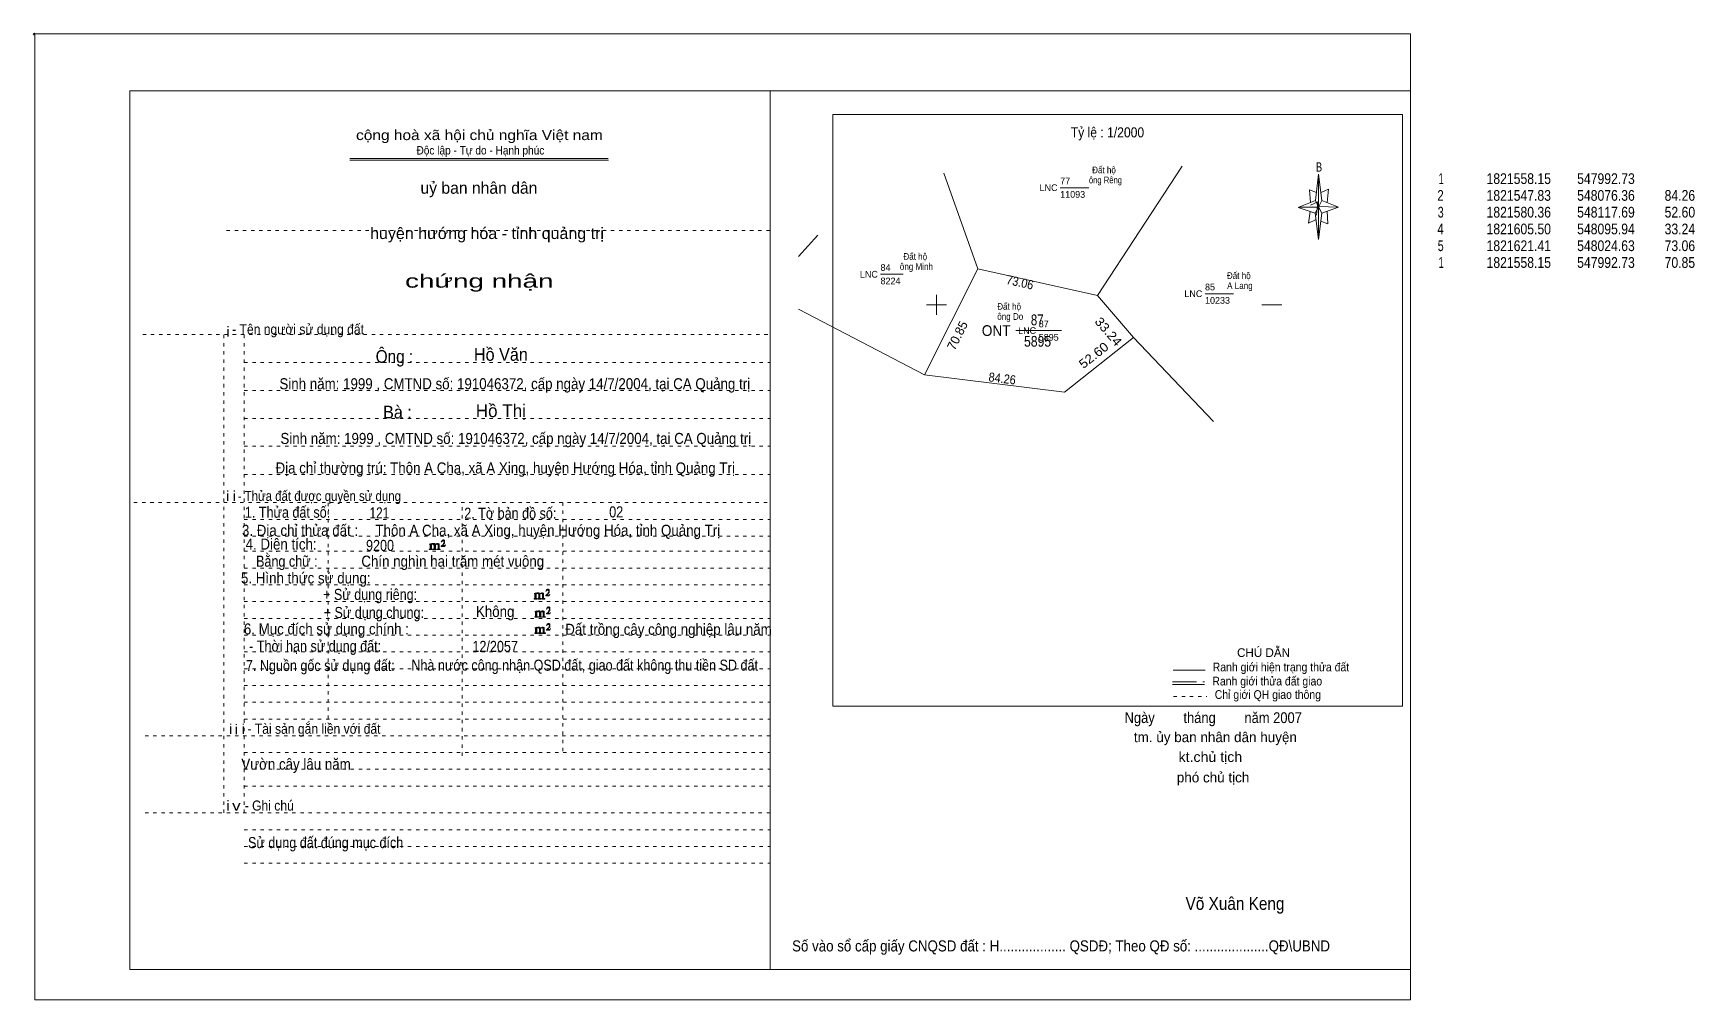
# Model space of a CAD drawing. Header units: centimetres. Extents: x -1.6 to 48, y -3.3 to 25.5.
import ezdxf
from ezdxf.enums import TextEntityAlignment as Align

# ---------------------------------------------------------------- set-up
doc = ezdxf.new("R2010")
doc.units = ezdxf.units.CM
doc.header["$LTSCALE"] = 0.12
doc.linetypes.add('DOTTED', pattern=[1.5, 0.3, -1.2])
doc.linetypes.add('LONG_DASHED', pattern=[7.5, 6, -1.5])
for name, color, linetype, lineweight in [('1', 7, 'DOTTED', 13), ('22', 7, 'Continuous', 13), ('33', 7, 'LONG_DASHED', 13), ('4', 7, 'Continuous', 13), ('5', 7, 'Continuous', 13), ('50', 7, 'Continuous', 13), ('52', 7, 'Continuous', 13), ('53', 7, 'Continuous', 13)]:
    doc.layers.add(name, color=color, linetype=linetype, lineweight=lineweight)
for name, color, linetype in [('10', 7, 'Continuous'), ('23', 7, 'Continuous'), ('30', 7, 'Continuous')]:
    doc.layers.add(name, color=color, linetype=linetype)

msp = doc.modelspace()

# ---------------------------------------------------------------- hatches: boundary and pattern name
at = {"layer": '50'}
for points in [[(10.27, 10.13), (10.27, 10.12), (10.27, 10.11), (10.25, 10.11), (10.24, 10.11), (10.24, 10.1), (10.33, 10.1), (10.33, 10.11), (10.32, 10.11), (10.31, 10.11), (10.31, 10.12), (10.31, 10.13), (10.31, 10.24), (10.31, 10.25), (10.32, 10.26), (10.34, 10.26), (10.35, 10.26), (10.36, 10.26), (10.37, 10.25), (10.39, 10.22), (10.39, 10.13), (10.37, 10.12), (10.37, 10.11), (10.36, 10.11), (10.35, 10.11), (10.35, 10.1), (10.44, 10.1), (10.44, 10.11), (10.43, 10.11), (10.42, 10.11), (10.42, 10.12), (10.42, 10.13), (10.42, 10.24), (10.44, 10.26), (10.45, 10.26), (10.46, 10.26), (10.49, 10.26), (10.49, 10.25), (10.5, 10.24), (10.5, 10.22), (10.5, 10.13), (10.5, 10.12), (10.49, 10.11), (10.49, 10.11), (10.47, 10.11), (10.47, 10.1), (10.56, 10.1), (10.56, 10.11), (10.55, 10.11), (10.54, 10.11), (10.53, 10.12), (10.53, 10.13), (10.53, 10.2), (10.53, 10.25), (10.53, 10.26), (10.52, 10.27), (10.5, 10.28), (10.47, 10.28), (10.46, 10.28), (10.44, 10.27), (10.41, 10.25), (10.41, 10.26), (10.4, 10.28), (10.39, 10.28), (10.37, 10.28), (10.35, 10.28), (10.34, 10.28), (10.32, 10.26), (10.31, 10.26), (10.31, 10.25), (10.31, 10.25), (10.31, 10.26), (10.31, 10.28), (10.24, 10.26), (10.24, 10.26), (10.25, 10.26), (10.27, 10.25), (10.27, 10.24), (10.27, 10.23)], [(10.69, 10.19), (10.72, 10.24), (10.72, 10.24), (10.71, 10.22), (10.69, 10.22), (10.68, 10.22), (10.63, 10.22), (10.66, 10.26), (10.67, 10.27), (10.69, 10.28), (10.69, 10.3), (10.69, 10.32), (10.69, 10.34), (10.69, 10.35), (10.69, 10.37), (10.68, 10.38), (10.67, 10.38), (10.66, 10.39), (10.65, 10.39), (10.63, 10.38), (10.63, 10.38), (10.62, 10.37), (10.61, 10.35), (10.59, 10.33), (10.61, 10.33), (10.61, 10.35), (10.62, 10.35), (10.63, 10.36), (10.65, 10.36), (10.66, 10.36), (10.67, 10.35), (10.68, 10.35), (10.68, 10.32), (10.68, 10.3), (10.66, 10.28), (10.66, 10.26), (10.65, 10.25), (10.59, 10.2), (10.59, 10.19)], [(13.39, 8.66), (13.39, 8.65), (13.39, 8.64), (13.38, 8.64), (13.37, 8.64), (13.37, 8.62), (13.45, 8.62), (13.45, 8.64), (13.44, 8.64), (13.43, 8.64), (13.43, 8.65), (13.43, 8.66), (13.43, 8.77), (13.43, 8.78), (13.44, 8.79), (13.47, 8.79), (13.48, 8.79), (13.49, 8.79), (13.5, 8.78), (13.51, 8.74), (13.51, 8.66), (13.5, 8.65), (13.5, 8.64), (13.49, 8.64), (13.48, 8.64), (13.48, 8.62), (13.57, 8.62), (13.57, 8.64), (13.55, 8.64), (13.54, 8.64), (13.54, 8.65), (13.54, 8.66), (13.54, 8.77), (13.57, 8.79), (13.58, 8.79), (13.59, 8.79), (13.61, 8.79), (13.61, 8.78), (13.62, 8.77), (13.62, 8.74), (13.62, 8.66), (13.62, 8.65), (13.61, 8.64), (13.61, 8.64), (13.6, 8.64), (13.6, 8.62), (13.69, 8.62), (13.69, 8.64), (13.67, 8.64), (13.66, 8.64), (13.65, 8.65), (13.65, 8.66), (13.65, 8.73), (13.65, 8.78), (13.65, 8.79), (13.64, 8.8), (13.62, 8.81), (13.6, 8.81), (13.59, 8.81), (13.57, 8.8), (13.53, 8.78), (13.53, 8.79), (13.52, 8.81), (13.51, 8.81), (13.5, 8.81), (13.48, 8.81), (13.47, 8.81), (13.44, 8.79), (13.43, 8.79), (13.43, 8.78), (13.43, 8.78), (13.43, 8.79), (13.43, 8.81), (13.37, 8.79), (13.37, 8.79), (13.38, 8.79), (13.39, 8.78), (13.39, 8.77), (13.39, 8.76)], [(13.82, 8.72), (13.84, 8.77), (13.84, 8.77), (13.83, 8.74), (13.82, 8.74), (13.81, 8.74), (13.75, 8.74), (13.79, 8.79), (13.8, 8.8), (13.82, 8.81), (13.82, 8.83), (13.82, 8.84), (13.82, 8.87), (13.82, 8.88), (13.82, 8.9), (13.81, 8.91), (13.8, 8.91), (13.79, 8.92), (13.77, 8.92), (13.75, 8.91), (13.75, 8.91), (13.74, 8.9), (13.73, 8.88), (13.72, 8.86), (13.73, 8.86), (13.73, 8.88), (13.74, 8.88), (13.75, 8.89), (13.77, 8.89), (13.79, 8.89), (13.8, 8.88), (13.81, 8.88), (13.81, 8.84), (13.81, 8.83), (13.79, 8.81), (13.79, 8.79), (13.77, 8.78), (13.72, 8.73), (13.72, 8.72)], [(13.41, 8.12), (13.41, 8.11), (13.41, 8.1), (13.4, 8.1), (13.39, 8.1), (13.39, 8.09), (13.48, 8.09), (13.48, 8.1), (13.47, 8.1), (13.45, 8.1), (13.45, 8.11), (13.45, 8.12), (13.45, 8.23), (13.45, 8.24), (13.47, 8.26), (13.49, 8.26), (13.5, 8.26), (13.51, 8.26), (13.52, 8.24), (13.53, 8.21), (13.53, 8.12), (13.52, 8.11), (13.52, 8.1), (13.51, 8.1), (13.5, 8.1), (13.5, 8.09), (13.59, 8.09), (13.59, 8.1), (13.58, 8.1), (13.57, 8.1), (13.57, 8.11), (13.57, 8.12), (13.57, 8.23), (13.59, 8.26), (13.6, 8.26), (13.61, 8.26), (13.63, 8.26), (13.63, 8.24), (13.64, 8.23), (13.64, 8.21), (13.64, 8.12), (13.64, 8.11), (13.63, 8.1), (13.63, 8.1), (13.62, 8.1), (13.62, 8.09), (13.71, 8.09), (13.71, 8.1), (13.7, 8.1), (13.69, 8.1), (13.67, 8.11), (13.67, 8.12), (13.67, 8.2), (13.67, 8.24), (13.67, 8.26), (13.66, 8.27), (13.64, 8.28), (13.62, 8.28), (13.61, 8.28), (13.59, 8.27), (13.55, 8.24), (13.55, 8.26), (13.54, 8.28), (13.53, 8.28), (13.52, 8.28), (13.5, 8.28), (13.49, 8.28), (13.47, 8.26), (13.45, 8.26), (13.45, 8.24), (13.45, 8.24), (13.45, 8.26), (13.45, 8.28), (13.39, 8.26), (13.39, 8.26), (13.4, 8.26), (13.41, 8.24), (13.41, 8.23), (13.41, 8.22)], [(13.84, 8.19), (13.86, 8.23), (13.86, 8.23), (13.85, 8.21), (13.84, 8.21), (13.83, 8.21), (13.77, 8.21), (13.81, 8.26), (13.82, 8.27), (13.84, 8.28), (13.84, 8.3), (13.84, 8.31), (13.84, 8.33), (13.84, 8.34), (13.84, 8.37), (13.83, 8.38), (13.82, 8.38), (13.81, 8.39), (13.8, 8.39), (13.77, 8.38), (13.77, 8.38), (13.76, 8.37), (13.75, 8.34), (13.74, 8.32), (13.75, 8.32), (13.75, 8.34), (13.76, 8.34), (13.77, 8.36), (13.8, 8.36), (13.81, 8.36), (13.82, 8.34), (13.83, 8.34), (13.83, 8.31), (13.83, 8.3), (13.81, 8.28), (13.81, 8.26), (13.8, 8.24), (13.74, 8.2), (13.74, 8.19)], [(13.41, 7.64), (13.41, 7.63), (13.41, 7.62), (13.4, 7.62), (13.39, 7.62), (13.39, 7.6), (13.47, 7.6), (13.47, 7.62), (13.46, 7.62), (13.45, 7.62), (13.45, 7.63), (13.45, 7.64), (13.45, 7.75), (13.45, 7.76), (13.46, 7.77), (13.49, 7.77), (13.5, 7.77), (13.51, 7.77), (13.52, 7.76), (13.53, 7.72), (13.53, 7.64), (13.52, 7.63), (13.52, 7.62), (13.51, 7.62), (13.5, 7.62), (13.5, 7.6), (13.59, 7.6), (13.59, 7.62), (13.57, 7.62), (13.56, 7.62), (13.56, 7.63), (13.56, 7.64), (13.56, 7.75), (13.59, 7.77), (13.6, 7.77), (13.61, 7.77), (13.63, 7.77), (13.63, 7.76), (13.64, 7.75), (13.64, 7.72), (13.64, 7.64), (13.64, 7.63), (13.63, 7.62), (13.63, 7.62), (13.62, 7.62), (13.62, 7.6), (13.71, 7.6), (13.71, 7.62), (13.69, 7.62), (13.68, 7.62), (13.67, 7.63), (13.67, 7.64), (13.67, 7.71), (13.67, 7.76), (13.67, 7.77), (13.66, 7.78), (13.64, 7.79), (13.62, 7.79), (13.61, 7.79), (13.59, 7.78), (13.55, 7.76), (13.55, 7.77), (13.54, 7.79), (13.53, 7.79), (13.52, 7.79), (13.5, 7.79), (13.49, 7.79), (13.46, 7.77), (13.45, 7.77), (13.45, 7.76), (13.45, 7.76), (13.45, 7.77), (13.45, 7.79), (13.39, 7.77), (13.39, 7.77), (13.4, 7.77), (13.41, 7.76), (13.41, 7.75), (13.41, 7.74)], [(13.84, 7.7), (13.86, 7.75), (13.86, 7.75), (13.85, 7.72), (13.84, 7.72), (13.83, 7.72), (13.77, 7.72), (13.81, 7.77), (13.82, 7.78), (13.84, 7.79), (13.84, 7.81), (13.84, 7.82), (13.84, 7.85), (13.84, 7.86), (13.84, 7.88), (13.83, 7.89), (13.82, 7.89), (13.81, 7.9), (13.79, 7.9), (13.77, 7.89), (13.77, 7.89), (13.76, 7.88), (13.75, 7.86), (13.74, 7.84), (13.75, 7.84), (13.75, 7.86), (13.76, 7.86), (13.77, 7.87), (13.79, 7.87), (13.81, 7.87), (13.82, 7.86), (13.83, 7.86), (13.83, 7.82), (13.83, 7.81), (13.81, 7.79), (13.81, 7.77), (13.79, 7.76), (13.74, 7.71), (13.74, 7.7)]]:
    msp.add_hatch(color=256, dxfattribs=at).paths.add_polyline_path(points)

# ---------------------------------------------------------------- linework, layer by layer
at = {"layer": '1', "linetype": 'Continuous'}
for p, q in [((1.31, -2.42), (1.31, 23.78)), ((1.31, 23.78), (39.51, 23.78)), ((20.41, -2.42), (20.41, 23.78)), ((39.51, -2.42), (39.51, 23.78)), ((7.87, 21.76), (15.58, 21.76)), ((7.87, 21.71), (15.59, 21.71)), ((36.67, 20.13), (36.16, 20.3)), ((1.31, -2.42), (39.51, -2.42))]:
    msp.add_line(p, q, dxfattribs=at)
at = {"layer": '1'}
for p, q in [((4.19, 19.61), (20.41, 19.61)), ((1.69, 16.51), (20.41, 16.51)), ((4.11, 2.25), (4.11, 16.51)), ((4.72, 2.25), (4.72, 16.51)), ((4.72, 15.68), (20.41, 15.68)), ((4.72, 14.84), (20.41, 14.84)), ((4.72, 14.01), (20.41, 14.01)), ((4.72, 13.18), (20.41, 13.18)), ((4.72, 12.34), (20.41, 12.34)), ((1.43, 11.5), (20.41, 11.5)), ((7.22, 5.05), (7.22, 11.5)), ((11.22, 3.95), (11.22, 11.5)), ((14.22, 4.09), (14.22, 11.5)), ((4.72, 11), (20.41, 11)), ((4.72, 10.5), (20.41, 10.5)), ((4.72, 10.05), (20.41, 10.05)), ((4.72, 9.55), (20.41, 9.55)), ((4.72, 9.05), (20.41, 9.05)), ((4.72, 8.55), (20.41, 8.55)), ((4.72, 8.05), (20.41, 8.05)), ((4.72, 7.55), (20.41, 7.55)), ((4.72, 7.05), (20.41, 7.05)), ((4.72, 6.55), (20.41, 6.55)), ((4.72, 6.05), (20.41, 6.05)), ((4.72, 5.55), (20.41, 5.55)), ((4.72, 5.05), (20.41, 5.05)), ((1.76, 4.55), (20.41, 4.55)), ((4.72, 4.05), (20.41, 4.05)), ((4.72, 3.55), (20.41, 3.55)), ((4.72, 3.05), (20.41, 3.05)), ((1.76, 2.25), (20.41, 2.25)), ((4.72, 1.75), (20.41, 1.75)), ((4.72, 1.25), (20.41, 1.25)), ((4.72, 0.75), (20.41, 0.75))]:
    msp.add_line(p, q, dxfattribs=at)
at = {"layer": '1', "linetype": 'Continuous'}
msp.add_lwpolyline([(-1.53, -3.32), (39.51, -3.32), (39.51, 25.48), (-1.53, 25.48)], close=True, dxfattribs=at)
msp.add_lwpolyline([(36.68, 19.93), (36.47, 19.83), (36.52, 20.18)], dxfattribs=at)
at = {"layer": '22'}
for p, q in [((21.83, 19.48), (21.25, 18.84)), ((21.25, 17.27), (25.01, 15.31))]:
    msp.add_line(p, q, dxfattribs=at)
for points in [[(25.59, 21.32), (26.6, 18.47), (25.01, 15.31)], [(32.7, 21.53), (30.17, 17.68), (26.6, 18.47)], [(30.17, 17.68), (31.25, 16.42), (33.63, 13.92)], [(31.25, 16.42), (29.19, 14.79), (25.01, 15.31)]]:
    msp.add_lwpolyline(points, dxfattribs=at)
at = {"layer": '33'}
msp.add_line((27.74, 16.63), (29.02, 16.63), dxfattribs=at)
at = {"layer": '4'}
for p, q in [((32.43, 6.51), (33.38, 6.51)), ((32.41, 6.08), (33.36, 6.08))]:
    msp.add_line(p, q, dxfattribs=at)
at = {"layer": '4', "linetype": 'LONG_DASHED'}
msp.add_line((32.41, 6.16), (33.36, 6.16), dxfattribs=at)
at = {"layer": '4', "linetype": 'DOTTED'}
msp.add_line((32.44, 5.72), (33.43, 5.72), dxfattribs=at)
at = {"layer": '4'}
msp.add_lwpolyline([(22.28, 23.07), (39.27, 23.07), (39.27, 5.43), (22.28, 5.43)], close=True, dxfattribs=at)
msp.add_circle((-1.55, 25.47), 0.025, dxfattribs=at)
at = {"layer": '5'}
for p, q in [((36.68, 20.51), (36.77, 21.29)), ((36.86, 20.51), (37.36, 20.31)), ((36.86, 20.13), (36.77, 19.35)), ((37.04, 19.81), (36.83, 19.89)), ((37.02, 20.19), (37.04, 19.81))]:
    msp.add_line(p, q, dxfattribs=at)
for points in [[(36.71, 20.75), (36.5, 20.83), (36.53, 20.45)], [(36.84, 20.75), (37.06, 20.85), (37.02, 20.45)], [(36.77, 20.31), (36.68, 20.51), (36.18, 20.31)], [(36.53, 20.37), (36.75, 20.47), (36.71, 20.07)], [(36.77, 20.31), (36.86, 20.13), (37.36, 20.31)]]:
    msp.add_lwpolyline(points, dxfattribs=at)
for points in [[(36.77, 21.29), (36.86, 20.51), (36.77, 20.31)], [(36.77, 20.31), (36.18, 20.31), (36.68, 20.51), (36.86, 20.13), (37.36, 20.31), (36.77, 20.33)], [(36.77, 20.31), (36.77, 19.35), (36.67, 20.13)]]:
    msp.add_lwpolyline(points, close=True, dxfattribs=at)
at = {"layer": '50'}
for points in [[(10.27, 10.13), (10.27, 10.12), (10.27, 10.11), (10.25, 10.11), (10.24, 10.11), (10.24, 10.1), (10.33, 10.1), (10.33, 10.11), (10.32, 10.11), (10.31, 10.11), (10.31, 10.12), (10.31, 10.13), (10.31, 10.24), (10.31, 10.25), (10.32, 10.26), (10.34, 10.26), (10.35, 10.26), (10.36, 10.26), (10.37, 10.25), (10.39, 10.22), (10.39, 10.13), (10.37, 10.12), (10.37, 10.11), (10.36, 10.11), (10.35, 10.11), (10.35, 10.1), (10.44, 10.1), (10.44, 10.11), (10.43, 10.11), (10.42, 10.11), (10.42, 10.12), (10.42, 10.13), (10.42, 10.24), (10.44, 10.26), (10.45, 10.26), (10.46, 10.26), (10.49, 10.26), (10.49, 10.25), (10.5, 10.24), (10.5, 10.22), (10.5, 10.13), (10.5, 10.12), (10.49, 10.11), (10.49, 10.11), (10.47, 10.11), (10.47, 10.1), (10.56, 10.1), (10.56, 10.11), (10.55, 10.11), (10.54, 10.11), (10.53, 10.12), (10.53, 10.13), (10.53, 10.2), (10.53, 10.25), (10.53, 10.26), (10.52, 10.27), (10.5, 10.28), (10.47, 10.28), (10.46, 10.28), (10.44, 10.27), (10.41, 10.25), (10.41, 10.26), (10.4, 10.28), (10.39, 10.28), (10.37, 10.28), (10.35, 10.28), (10.34, 10.28), (10.32, 10.26), (10.31, 10.26), (10.31, 10.25), (10.31, 10.25), (10.31, 10.26), (10.31, 10.28), (10.24, 10.26), (10.24, 10.26), (10.25, 10.26), (10.27, 10.25), (10.27, 10.24), (10.27, 10.23)], [(10.69, 10.19), (10.72, 10.24), (10.72, 10.24), (10.71, 10.22), (10.69, 10.22), (10.68, 10.22), (10.63, 10.22), (10.66, 10.26), (10.67, 10.27), (10.69, 10.28), (10.69, 10.3), (10.69, 10.32), (10.69, 10.34), (10.69, 10.35), (10.69, 10.37), (10.68, 10.38), (10.67, 10.38), (10.66, 10.39), (10.65, 10.39), (10.63, 10.38), (10.63, 10.38), (10.62, 10.37), (10.61, 10.35), (10.59, 10.33), (10.61, 10.33), (10.61, 10.35), (10.62, 10.35), (10.63, 10.36), (10.65, 10.36), (10.66, 10.36), (10.67, 10.35), (10.68, 10.35), (10.68, 10.32), (10.68, 10.3), (10.66, 10.28), (10.66, 10.26), (10.65, 10.25), (10.59, 10.2), (10.59, 10.19)], [(13.39, 8.66), (13.39, 8.65), (13.39, 8.64), (13.38, 8.64), (13.37, 8.64), (13.37, 8.62), (13.45, 8.62), (13.45, 8.64), (13.44, 8.64), (13.43, 8.64), (13.43, 8.65), (13.43, 8.66), (13.43, 8.77), (13.43, 8.78), (13.44, 8.79), (13.47, 8.79), (13.48, 8.79), (13.49, 8.79), (13.5, 8.78), (13.51, 8.74), (13.51, 8.66), (13.5, 8.65), (13.5, 8.64), (13.49, 8.64), (13.48, 8.64), (13.48, 8.62), (13.57, 8.62), (13.57, 8.64), (13.55, 8.64), (13.54, 8.64), (13.54, 8.65), (13.54, 8.66), (13.54, 8.77), (13.57, 8.79), (13.58, 8.79), (13.59, 8.79), (13.61, 8.79), (13.61, 8.78), (13.62, 8.77), (13.62, 8.74), (13.62, 8.66), (13.62, 8.65), (13.61, 8.64), (13.61, 8.64), (13.6, 8.64), (13.6, 8.62), (13.69, 8.62), (13.69, 8.64), (13.67, 8.64), (13.66, 8.64), (13.65, 8.65), (13.65, 8.66), (13.65, 8.73), (13.65, 8.78), (13.65, 8.79), (13.64, 8.8), (13.62, 8.81), (13.6, 8.81), (13.59, 8.81), (13.57, 8.8), (13.53, 8.78), (13.53, 8.79), (13.52, 8.81), (13.51, 8.81), (13.5, 8.81), (13.48, 8.81), (13.47, 8.81), (13.44, 8.79), (13.43, 8.79), (13.43, 8.78), (13.43, 8.78), (13.43, 8.79), (13.43, 8.81), (13.37, 8.79), (13.37, 8.79), (13.38, 8.79), (13.39, 8.78), (13.39, 8.77), (13.39, 8.76)], [(13.82, 8.72), (13.84, 8.77), (13.84, 8.77), (13.83, 8.74), (13.82, 8.74), (13.81, 8.74), (13.75, 8.74), (13.79, 8.79), (13.8, 8.8), (13.82, 8.81), (13.82, 8.83), (13.82, 8.84), (13.82, 8.87), (13.82, 8.88), (13.82, 8.9), (13.81, 8.91), (13.8, 8.91), (13.79, 8.92), (13.77, 8.92), (13.75, 8.91), (13.75, 8.91), (13.74, 8.9), (13.73, 8.88), (13.72, 8.86), (13.73, 8.86), (13.73, 8.88), (13.74, 8.88), (13.75, 8.89), (13.77, 8.89), (13.79, 8.89), (13.8, 8.88), (13.81, 8.88), (13.81, 8.84), (13.81, 8.83), (13.79, 8.81), (13.79, 8.79), (13.77, 8.78), (13.72, 8.73), (13.72, 8.72)], [(13.41, 8.12), (13.41, 8.11), (13.41, 8.1), (13.4, 8.1), (13.39, 8.1), (13.39, 8.09), (13.48, 8.09), (13.48, 8.1), (13.47, 8.1), (13.45, 8.1), (13.45, 8.11), (13.45, 8.12), (13.45, 8.23), (13.45, 8.24), (13.47, 8.26), (13.49, 8.26), (13.5, 8.26), (13.51, 8.26), (13.52, 8.24), (13.53, 8.21), (13.53, 8.12), (13.52, 8.11), (13.52, 8.1), (13.51, 8.1), (13.5, 8.1), (13.5, 8.09), (13.59, 8.09), (13.59, 8.1), (13.58, 8.1), (13.57, 8.1), (13.57, 8.11), (13.57, 8.12), (13.57, 8.23), (13.59, 8.26), (13.6, 8.26), (13.61, 8.26), (13.63, 8.26), (13.63, 8.24), (13.64, 8.23), (13.64, 8.21), (13.64, 8.12), (13.64, 8.11), (13.63, 8.1), (13.63, 8.1), (13.62, 8.1), (13.62, 8.09), (13.71, 8.09), (13.71, 8.1), (13.7, 8.1), (13.69, 8.1), (13.67, 8.11), (13.67, 8.12), (13.67, 8.2), (13.67, 8.24), (13.67, 8.26), (13.66, 8.27), (13.64, 8.28), (13.62, 8.28), (13.61, 8.28), (13.59, 8.27), (13.55, 8.24), (13.55, 8.26), (13.54, 8.28), (13.53, 8.28), (13.52, 8.28), (13.5, 8.28), (13.49, 8.28), (13.47, 8.26), (13.45, 8.26), (13.45, 8.24), (13.45, 8.24), (13.45, 8.26), (13.45, 8.28), (13.39, 8.26), (13.39, 8.26), (13.4, 8.26), (13.41, 8.24), (13.41, 8.23), (13.41, 8.22)], [(13.84, 8.19), (13.86, 8.23), (13.86, 8.23), (13.85, 8.21), (13.84, 8.21), (13.83, 8.21), (13.77, 8.21), (13.81, 8.26), (13.82, 8.27), (13.84, 8.28), (13.84, 8.3), (13.84, 8.31), (13.84, 8.33), (13.84, 8.34), (13.84, 8.37), (13.83, 8.38), (13.82, 8.38), (13.81, 8.39), (13.8, 8.39), (13.77, 8.38), (13.77, 8.38), (13.76, 8.37), (13.75, 8.34), (13.74, 8.32), (13.75, 8.32), (13.75, 8.34), (13.76, 8.34), (13.77, 8.36), (13.8, 8.36), (13.81, 8.36), (13.82, 8.34), (13.83, 8.34), (13.83, 8.31), (13.83, 8.3), (13.81, 8.28), (13.81, 8.26), (13.8, 8.24), (13.74, 8.2), (13.74, 8.19)], [(13.41, 7.64), (13.41, 7.63), (13.41, 7.62), (13.4, 7.62), (13.39, 7.62), (13.39, 7.6), (13.47, 7.6), (13.47, 7.62), (13.46, 7.62), (13.45, 7.62), (13.45, 7.63), (13.45, 7.64), (13.45, 7.75), (13.45, 7.76), (13.46, 7.77), (13.49, 7.77), (13.5, 7.77), (13.51, 7.77), (13.52, 7.76), (13.53, 7.72), (13.53, 7.64), (13.52, 7.63), (13.52, 7.62), (13.51, 7.62), (13.5, 7.62), (13.5, 7.6), (13.59, 7.6), (13.59, 7.62), (13.57, 7.62), (13.56, 7.62), (13.56, 7.63), (13.56, 7.64), (13.56, 7.75), (13.59, 7.77), (13.6, 7.77), (13.61, 7.77), (13.63, 7.77), (13.63, 7.76), (13.64, 7.75), (13.64, 7.72), (13.64, 7.64), (13.64, 7.63), (13.63, 7.62), (13.63, 7.62), (13.62, 7.62), (13.62, 7.6), (13.71, 7.6), (13.71, 7.62), (13.69, 7.62), (13.68, 7.62), (13.67, 7.63), (13.67, 7.64), (13.67, 7.71), (13.67, 7.76), (13.67, 7.77), (13.66, 7.78), (13.64, 7.79), (13.62, 7.79), (13.61, 7.79), (13.59, 7.78), (13.55, 7.76), (13.55, 7.77), (13.54, 7.79), (13.53, 7.79), (13.52, 7.79), (13.5, 7.79), (13.49, 7.79), (13.46, 7.77), (13.45, 7.77), (13.45, 7.76), (13.45, 7.76), (13.45, 7.77), (13.45, 7.79), (13.39, 7.77), (13.39, 7.77), (13.4, 7.77), (13.41, 7.76), (13.41, 7.75), (13.41, 7.74)], [(13.84, 7.7), (13.86, 7.75), (13.86, 7.75), (13.85, 7.72), (13.84, 7.72), (13.83, 7.72), (13.77, 7.72), (13.81, 7.77), (13.82, 7.78), (13.84, 7.79), (13.84, 7.81), (13.84, 7.82), (13.84, 7.85), (13.84, 7.86), (13.84, 7.88), (13.83, 7.89), (13.82, 7.89), (13.81, 7.9), (13.79, 7.9), (13.77, 7.89), (13.77, 7.89), (13.76, 7.88), (13.75, 7.86), (13.74, 7.84), (13.75, 7.84), (13.75, 7.86), (13.76, 7.86), (13.77, 7.87), (13.79, 7.87), (13.81, 7.87), (13.82, 7.86), (13.83, 7.86), (13.83, 7.82), (13.83, 7.81), (13.81, 7.79), (13.81, 7.77), (13.79, 7.76), (13.74, 7.71), (13.74, 7.7)]]:
    msp.add_lwpolyline(points, close=True, dxfattribs=at)
at = {"layer": '52'}
for p, q in [((29.06, 20.89), (29.91, 20.89)), ((23.7, 18.31), (24.38, 18.31)), ((33.38, 17.73), (34.23, 17.73)), ((28.42, 16.63), (29.1, 16.63))]:
    msp.add_line(p, q, dxfattribs=at)
at = {"layer": '53'}
for p, q in [((25.07, 17.4), (25.67, 17.4)), ((25.37, 17.1), (25.37, 17.7)), ((35.07, 17.4), (35.67, 17.4))]:
    msp.add_line(p, q, dxfattribs=at)

# ---------------------------------------------------------------- texts
at = {"layer": '1'}
for s, height, width, p in [('cộng hoà xã hội chủ nghĩa Việt nam', 0.3, 1.15, (11.735, 22.31)), ('Độc lập - Tự do - Hạnh phúc', 0.25, 0.9, (11.765, 21.88)), ('chứng nhận', 0.4, 1.55, (11.73, 17.91)), ('- Tên người sử dụng đất', 0.3, 0.9, (6.325, 16.52)), ('- Thửa đất được quyền sử dụng', 0.3, 0.85, (6.96, 11.55)), ('- Tài sản gắn liền với đất ', 0.3, 0.9, (6.85, 4.61)), ('v', 0.3, 1.3, (4.485, 2.32)), ('- Ghi chú', 0.3, 0.9, (5.465, 2.32))]:
    msp.add_text(s, height=height, dxfattribs=dict(at, width=width)).set_placement(p, align=Align.CENTER)
for s, height, p in [('uỷ ban nhân dân', 0.35, (11.72, 20.71)), ('i', 0.3, (4.235, 16.45)), ('i', 0.3, (4.225, 11.55)), ('i', 0.3, (4.425, 11.55)), ('i', 0.3, (4.315, 4.6)), ('i', 0.3, (4.485, 4.59)), ('i', 0.3, (4.695, 4.6)), ('i', 0.3, (4.235, 2.32))]:
    msp.add_text(s, height=height, dxfattribs=at).set_placement(p, align=Align.CENTER)
at = {"layer": '10', "width": 0.9}
for s, height, p in [('Tỷ lệ : 1/2000', 0.3, (30.47, 22.39)), ('Võ Xuân Keng', 0.38, (34.275, -0.64))]:
    msp.add_text(s, height=height, dxfattribs=at).set_placement(p, align=Align.CENTER)
at = {"layer": '23'}
for s, width, p in [('Đất hộ ', 0.9, (30.4, 21.32)), ('ông Rêng', 0.85, (30.41, 21.02)), ('Đất hộ ', 0.9, (24.77, 18.74)), ('ông Minh', 0.9, (24.77, 18.44)), ('Đất hộ ', 0.9, (34.42, 18.17)), ('A Lang', 0.9, (34.42, 17.87)), ('Đất hộ ', 0.9, (27.57, 17.25)), ('ông Do', 0.9, (27.57, 16.95))]:
    msp.add_text(s, height=0.2, dxfattribs=dict(at, width=width)).set_placement(p, align=Align.CENTER)
at = {"layer": '30'}
for s, width, p in [('1', 0.65, (40.5, 21)), ('1821558.15', 0.85, (43.7, 21)), ('547992.73', 0.85, (46.2, 21)), ('547992.73', 0.85, (46.2, 21)), ('2', 0.8, (40.5, 20.5)), ('1821547.83', 0.85, (43.7, 20.5)), ('548076.36', 0.85, (46.2, 20.5)), ('84.26', 0.85, (48, 20.5)), ('3', 0.75, (40.5, 20)), ('1821580.36', 0.85, (43.7, 20)), ('548117.69', 0.85, (46.2, 20)), ('52.60', 0.85, (48, 20)), ('4', 0.8, (40.5, 19.5)), ('1821605.50', 0.85, (43.7, 19.5)), ('548095.94', 0.85, (46.2, 19.5)), ('33.24', 0.85, (48, 19.5)), ('5', 0.75, (40.5, 19)), ('1821621.41', 0.85, (43.7, 19)), ('548024.63', 0.85, (46.2, 19)), ('73.06', 0.85, (48, 19)), ('1', 0.65, (40.5, 18.5)), ('1821558.15', 0.85, (43.7, 18.5)), ('547992.73', 0.85, (46.2, 18.5)), ('70.85', 0.85, (48, 18.5))]:
    msp.add_text(s, height=0.32, dxfattribs=dict(at, width=width)).set_placement(p, align=Align.RIGHT)
for s, rotation, width, p in [('73.06', 347.423, 0.9, (27.831, 17.938)), ('33.24', 310.865, 1.1, (30.395, 16.513)), ('52.60', 38.206, 1.1, (30.142, 15.788)), ('84.26', 352.965, 0.9, (27.314, 15.07))]:
    msp.add_text(s, height=0.27, rotation=rotation, dxfattribs=dict(at, width=width)).set_placement(p, align=Align.CENTER)
msp.add_text('70.85', height=0.27, rotation=63.24, dxfattribs=at).set_placement((26.114, 16.424), align=Align.CENTER)
at = {"layer": '33'}
for s, width, p in [('87', 0.8, (28.375, 16.79)), ('5895', 0.85, (28.385, 16.15))]:
    msp.add_text(s, height=0.32, dxfattribs=dict(at, width=width)).set_placement(p, align=Align.CENTER)
at = {"layer": '33', "width": 0.95}
msp.add_text('ONT', height=0.32, dxfattribs=at).set_placement((27.58, 16.47), align=Align.RIGHT)
at = {"layer": '4'}
msp.add_text('CHÚ DẪN', height=0.2591, dxfattribs=at).set_placement((35.125, 6.9), align=Align.CENTER)
at = {"layer": '4', "width": 0.9}
for s, p in [('Ranh giới hiện trạng thửa đất', (35.645, 6.47)), ('Ranh giới thửa đất giao ', (35.28, 6.05)), ('Chỉ giới QH giao thông', (35.255, 5.65))]:
    msp.add_text(s, height=0.2591, dxfattribs=at).set_placement(p, align=Align.CENTER)
at = {"layer": '5', "width": 0.75}
msp.add_text('B', height=0.276, dxfattribs=at).set_placement((36.78, 21.37), align=Align.CENTER)
at = {"layer": '50'}
for s, height, width, p in [('  huyện hướng hóa - tỉnh quảng trị', 0.34, 1.05, (11.83, 19.36)), ('Ông :', 0.38, 0.9, (9.2, 15.67)), ('Hồ Văn', 0.38, 0.95, (12.375, 15.73)), ('Sinh năm: 1999 , CMTND số: 191046372, cấp ngày 14/7/2004, tại CA Quảng trị', 0.33, 0.9, (12.79, 14.88)), ('Bà :', 0.38, 0.95, (9.29, 14.01)), ('Sinh năm: 1999 , CMTND số: 191046372, cấp ngày 14/7/2004, tại CA Quảng trị', 0.33, 0.9, (12.82, 13.25)), ('Địa chỉ thường trú: Thôn A Cha, xã A Xing, huyện Hướng Hóa, tỉnh Quảng Trị', 0.33, 0.9, (12.505, 12.37)), ('1. Thửa đất số:  ', 0.33, 0.85, (6.115, 11.05)), ('121', 0.33, 0.8, (8.75, 11.03)), ('2. Tờ bản đồ số:  ', 0.33, 0.85, (12.76, 11.02)), ('02', 0.33, 0.85, (15.815, 11.06)), ('3. Địa chỉ thửa đất : ', 0.33, 0.9, (6.44, 10.51)), ('4. Diện tích: ', 0.33, 0.9, (5.875, 10.1)), ('Thôn A Cha, xã A Xing, huyện Hướng Hóa, tỉnh Quảng Trị', 0.33, 0.9, (13.775, 10.51)), ('Bằng chữ :', 0.33, 0.85, (5.99, 9.59)), ('Chín nghìn hai trăm mét vuông', 0.33, 0.9, (10.94, 9.59)), ('9200', 0.33, 0.85, (8.77, 10.06)), ('5. Hình thức sử dụng:', 0.33, 0.9, (6.555, 9.09)), ('+ Sử dụng riêng:', 0.33, 0.85, (8.475, 8.6)), ('Không', 0.33, 0.9, (12.205, 8.09)), ('6. Mục đích sử dụng chính :', 0.33, 0.9, (7.17, 7.57)), ('+ Sử dụng chung:', 0.33, 0.85, (8.585, 8.06)), ('Đất trồng cây công nghiệp lâu năm', 0.33, 0.9, (17.375, 7.56)), ('- Thời hạn sử dụng đất:', 0.33, 0.85, (6.835, 7.06)), ('12/2057', 0.33, 0.85, (12.205, 7.05)), ('7. Nguồn gốc sử dụng đất:', 0.33, 0.85, (6.99, 6.48)), ('Nhà nước công nhận QSD đất, giao đất không thu tiền SD đất', 0.33, 0.85, (14.875, 6.49)), ('Ngày        tháng        năm 2007', 0.32, 0.9, (33.625, 4.93)), ('kt.chủ tịch', 0.3, 1.05, (33.54, 3.77)), ('Vườn cây lâu năm', 0.33, 0.9, (6.265, 3.54)), ('Sử dụng đất đúng mục đích ', 0.33, 0.85, (7.2, 1.2)), ('Số vào sổ cấp giấy CNQSD đất : H.................. QSDĐ; Theo QĐ số: ....................QĐ\\UBND', 0.33, 0.9, (29.085, -1.88))]:
    msp.add_text(s, height=height, dxfattribs=dict(at, width=width)).set_placement(p, align=Align.CENTER)
for s, height, p in [('Hồ Thị', 0.38, (12.375, 14.05)), ('tm. ủy ban nhân dân huyện ', 0.3, (33.745, 4.36)), ('phó chủ tịch', 0.3, (33.62, 3.16))]:
    msp.add_text(s, height=height, dxfattribs=at).set_placement(p, align=Align.CENTER)
at = {"layer": '52'}
for p in [(28.98, 20.79), (23.62, 18.21), (33.3, 17.63), (28.34, 16.53)]:
    msp.add_text('LNC', height=0.2, dxfattribs=at).set_placement(p, align=Align.RIGHT)
for s, p in [('77', (29.06, 20.99)), ('11093', (29.06, 20.59)), ('84', (23.7, 18.41)), ('8224', (23.7, 18.01)), ('85', (33.38, 17.83)), ('10233', (33.38, 17.43)), ('87', (28.42, 16.73)), ('5895', (28.42, 16.33))]:
    msp.add_text(s, height=0.2, dxfattribs=at).set_placement(p)

doc.saveas('drawing.dxf')
